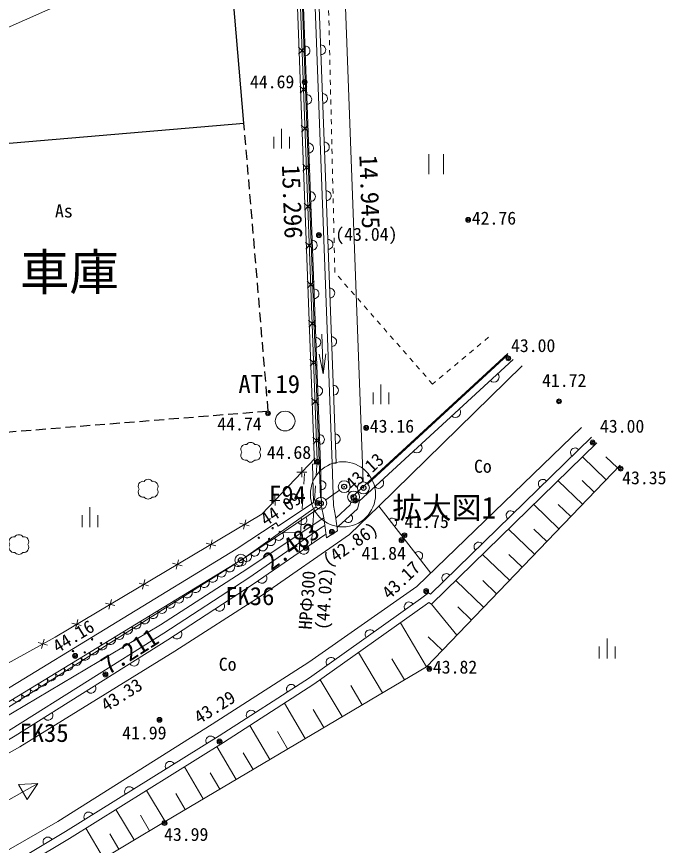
# Model space of a CAD drawing. Units: millimetres, scale not verified. Extents: x -29071210 to -28860960, y -117775216 to -117329466.
# Drawn here: x -28886106 to -28869693, y -117592974 to -117572019 of the extents above; entities that cross this region are included whole.
import ezdxf
from ezdxf.enums import TextEntityAlignment as Align

# ---------------------------------------------------------------- set-up
doc = ezdxf.new("R2010")
doc.units = ezdxf.units.MM
doc.header["$LTSCALE"] = 250
doc.header["$PDMODE"] = 32
doc.header["$PDSIZE"] = 125
for name, pattern in [('USER4', [2.5, 1.5, -1]), ('USER6', [1.5, 1, -0.5]), ('USER8', [1, 0.5, -0.5])]:
    doc.linetypes.add(name, pattern=pattern)
for name, color, linetype, lineweight in [('S-SUV', 7, 'Continuous', 13), ('S-SUV-HTXT', 7, 'Continuous', 13), ('S-SUV-ROW', 7, 'Continuous', 15), ('S-SUV-SRVR', 3, 'Continuous', 13), ('S-SUV-STR', 1, 'Continuous', 25), ('S-SUV-TTL', 7, 'Continuous', 15)]:
    doc.layers.add(name, color=color, linetype=linetype, lineweight=lineweight)
doc.layers.add('S-SUV-BMK', color=7, linetype='Continuous')
doc.styles.add('ＭＳ ゴシック', font='')
doc.styles.get('ＭＳ ゴシック').set_extended_font_data('MS Gothic')

# ---------------------------------------------------------------- blocks, each defined once
blk = doc.blocks.new('ﾌﾟﾛｯﾄﾏｰｸ-03_1')
at = {"color": 3, "linetype": 'Continuous', "lineweight": 25}
blk.add_circle((0, 0), 0.5, dxfattribs=at)
at = {"color": 3}
blk.add_point((0, 0), dxfattribs=at)
blk = doc.blocks.new('植樹')
at = {"color": 7, "linetype": 'Continuous', "lineweight": 13}
for centre, radius, start, end in [((0, 0.5), 0.499, 35.63102, 144.36898), ((-0.5, 0.3), 0.5, 79.16209, 216.8699), ((-0.5, -0.3), 0.5, 143.1301, 280.83791), ((0.5, 0.3), 0.5, 323.1301, 100.83791), ((0, -0.5), 0.499, 215.63102, 324.36898), ((0.5, -0.3), 0.5, 259.16209, 36.8699)]:
    blk.add_arc(centre, radius, start, end, dxfattribs=at)
blk = doc.blocks.new('荒地')
at = {"color": 7, "linetype": 'Continuous', "lineweight": 13}
for p, q in [((0, -1.25), (0, 1.25)), ((-1, 0.25), (-1, -1.25)), ((1, 0.25), (1, -1.25))]:
    blk.add_line(p, q, dxfattribs=at)
blk = doc.blocks.new('open_arrow')
at = {"color": 0, "linetype": 'Continuous', "lineweight": -2}
blk.add_lwpolyline([(7.5, 1.25), (0, 0), (7.5, -1.25)], dxfattribs=at)
blk = doc.blocks.new('田')
at = {"color": 7, "linetype": 'Continuous', "lineweight": 13}
for p, q in [((-0.75, 1), (-0.75, -1)), ((0.75, -1), (0.75, 1))]:
    blk.add_line(p, q, dxfattribs=at)
blk = doc.blocks.new('ﾌﾟﾛｯﾄﾏｰｸ-03')
at = {"color": 7, "linetype": 'Continuous', "lineweight": 15}
blk.add_circle((0, 0), 0.5, dxfattribs=at)
at = {"color": 7}
blk.add_point((0, 0), dxfattribs=at)
blk = doc.blocks.new('ﾌﾟﾛｯﾄﾏｰｸ-02')
at = {"color": 7, "linetype": 'Continuous', "lineweight": 20}
blk.add_circle((0, 0), 0.5, dxfattribs=at)

msp = doc.modelspace()

# ---------------------------------------------------------------- linework, layer by layer
at = {"layer": 'S-SUV'}
for p, q in [((-28878572, -117583333), (-28879711, -117552697.3)), ((-28878500.8, -117583230.3), (-28879637.4, -117552657.4)), ((-28878422.1, -117583327.4), (-28879563.8, -117552617.8)), ((-28878122.3, -117583317.3), (-28879255.7, -117552830.6)), ((-28878022.4, -117583312.6), (-28879148.5, -117553024)), ((-28878794.2, -117572958.8), (-28878977.3, -117572791.1)), ((-28878970.8, -117572965.4), (-28878800.7, -117572784.5)), ((-28878757.5, -117573945.1), (-28878940.7, -117573777.3)), ((-28878934.2, -117573951.6), (-28878764, -117573770.7)), ((-28878720.9, -117574931.3), (-28878904, -117574763.5)), ((-28878897.5, -117574937.8), (-28878727.3, -117574756.9)), ((-28878684.2, -117575917.5), (-28878867.3, -117575749.7)), ((-28878860.9, -117575924.1), (-28878690.7, -117575743.2)), ((-28878647.5, -117576903.7), (-28878830.7, -117576736)), ((-28878824.2, -117576910.3), (-28878654, -117576729.4)), ((-28878610.9, -117577889.9), (-28878794, -117577722.2)), ((-28878787.5, -117577896.5), (-28878617.3, -117577715.6)), ((-28878574.2, -117578876.2), (-28878757.3, -117578708.4)), ((-28878750.9, -117578882.7), (-28878580.7, -117578701.8)), ((-28878537.5, -117579862.4), (-28878720.7, -117579694.6)), ((-28878714.2, -117579869), (-28878544, -117579688.1)), ((-28878385.2, -117580050.5), (-28878348, -117581049.8)), ((-28878500.9, -117580848.6), (-28878684, -117580680.8)), ((-28878677.5, -117580855.2), (-28878507.3, -117580674.3)), ((-28878464.2, -117581834.8), (-28878647.3, -117581667.1)), ((-28878640.9, -117581841.4), (-28878470.7, -117581660.5)), ((-28878427.5, -117582821.1), (-28878610.7, -117582653.3)), ((-28878604.2, -117582827.6), (-28878434, -117582646.7)), ((-28870906.2, -117583430.3), (-28871201.4, -117583146.7)), ((-28879904.7, -117584602.5), (-28878548.8, -117583179.4)), ((-28878422.1, -117583327.4), (-28878622, -117583334.9)), ((-28878592.3, -117584304.5), (-28878622, -117583334.9)), ((-28878422.1, -117583327.4), (-28878389, -117584409)), ((-28878022.4, -117583312.6), (-28878122.3, -117583316.3)), ((-28878122.3, -117583317.3), (-28878089.9, -117584376.4)), ((-28871194.5, -117583730.3), (-28871794.5, -117583153.7)), ((-28879014, -117583539.5), (-28878765.5, -117583534.9)), ((-28878886, -117583661.4), (-28878893.5, -117583413)), ((-28871790.3, -117584350.2), (-28872410.3, -117583754.5)), ((-28871492.4, -117584040.3), (-28871797.4, -117583747.2)), ((-28879567.9, -117584377.1), (-28879575.3, -117584128.6)), ((-28879695.9, -117584255.1), (-28879447.3, -117584250.6)), ((-28879487.4, -117584904.9), (-28878592.3, -117584304.5)), ((-28878089.9, -117584376.4), (-28878038.8, -117584646.7)), ((-28875626.3, -117586087.4), (-28876945, -117584394)), ((-28872386.1, -117584970.2), (-28873026.1, -117584355.2)), ((-28872088.2, -117584660.2), (-28872403.2, -117584357.5)), ((-28885126.5, -117587705.9), (-28879904.7, -117584602.5)), ((-28878389, -117584409), (-28879376, -117585071)), ((-28878389, -117584409), (-28878335, -117584695)), ((-28880369.2, -117584981.4), (-28880309.3, -117584740.1)), ((-28879487.4, -117584904.9), (-28879540.7, -117584820.2)), ((-28878335, -117584695), (-28878879, -117585053)), ((-28878266, -117585197), (-28878335, -117584695)), ((-28877988, -117585016.6), (-28878038.8, -117584646.7)), ((-28880459.5, -117584829.4), (-28880219, -117584892.1)), ((-28878643.5, -117585352.8), (-28878611.6, -117584877)), ((-28878266, -117585197), (-28877988, -117585016.6)), ((-28873001.1, -117585610.1), (-28873661.7, -117584975.3)), ((-28872693.6, -117585290.2), (-28873018.7, -117584977.7)), ((-28881218.9, -117585486.4), (-28881159.1, -117585245.1)), ((-28878879, -117585053), (-28879376, -117585071)), ((-28878958.8, -117585570.7), (-28878926.2, -117585084.5)), ((-28881309.3, -117585334.4), (-28881068.7, -117585397.1)), ((-28873636, -117586270.7), (-28874317.8, -117585615.4)), ((-28873318.5, -117585940.4), (-28873654.2, -117585617.9)), ((-28882159, -117585839.4), (-28881918.5, -117585902.1)), ((-28882068.7, -117585991.4), (-28882008.8, -117585750.1)), ((-28882918.4, -117586496.4), (-28882858.5, -117586255.1)), ((-28874291.3, -117586952.6), (-28874995.1, -117586276.2)), ((-28873963.6, -117586611.7), (-28874310.1, -117586278.7)), ((-28883008.7, -117586344.4), (-28882768.2, -117586407.1)), ((-28883858.4, -117586849.4), (-28883617.9, -117586912.1)), ((-28883768.1, -117587001.4), (-28883708.2, -117586760.1)), ((-28874967.7, -117587656.5), (-28875607, -117586873.1)), ((-28874601.6, -117587275.6), (-28874948.1, -117586942.6)), ((-28884617.8, -117587506.4), (-28884557.9, -117587265.1)), ((-28884708.1, -117587354.4), (-28884467.6, -117587417.1)), ((-28875738, -117588458), (-28876395.9, -117587345.2)), ((-28890389.3, -117590588.2), (-28885126.5, -117587705.9)), ((-28885478.1, -117587999.2), (-28885409.7, -117587760.2)), ((-28875336.7, -117588040.4), (-28875694.3, -117587696.7)), ((-28885563, -117587844.1), (-28885324.8, -117587915.2)), ((-28876850.8, -117589115.9), (-28877453.5, -117588096.4)), ((-28876294.4, -117588786.9), (-28876609.6, -117588253.9)), ((-28877870.3, -117589718.6), (-28878422.5, -117588784.6)), ((-28877360.6, -117589417.3), (-28877649.3, -117588928.9)), ((-28878804.3, -117590270.8), (-28879331.3, -117589379.4)), ((-28878337.3, -117589994.7), (-28878605.9, -117589540.4)), ((-28879695.6, -117590797.8), (-28880203.1, -117589939.4)), ((-28879250, -117590534.3), (-28879508.6, -117590096.8)), ((-28880554, -117591305.2), (-28881044, -117590476.3)), ((-28880124.8, -117591051.5), (-28880373.8, -117590630.3)), ((-28881382.9, -117591795.2), (-28881861.5, -117590985.6)), ((-28880968.4, -117591550.2), (-28881210.6, -117591140.6)), ((-28888129.6, -117592849.1), (-28885564.2, -117591408.6)), ((-28885564.2, -117591408.6), (-28886057.1, -117591432.2)), ((-28886057.1, -117591432.2), (-28885841, -117591817.1)), ((-28885841, -117591817.1), (-28885564.2, -117591408.6)), ((-28882350, -117592367), (-28882818.4, -117591581.8)), ((-28881839, -117592064.9), (-28882075.5, -117591664.8)), ((-28883135.2, -117592835.4), (-28883594.5, -117592065.3)), ((-28882350, -117592367), (-28886426.7, -117594798.5)), ((-28882742.6, -117592601.2), (-28882974.5, -117592212.4)), ((-28883905.3, -117593294.6), (-28884355.6, -117592539.5)), ((-28883520.2, -117593065), (-28883747.7, -117592683.7))]:
    msp.add_line(p, q, dxfattribs=at)
at = {"layer": 'S-SUV', "linetype": 'USER8'}
for p, q in [((-28878054, -117578490), (-28878552, -117557567)), ((-28875583, -117581310), (-28878054, -117578490)), ((-28874168, -117580126), (-28875583, -117581310))]:
    msp.add_line(p, q, dxfattribs=at)
at = {"layer": 'S-SUV', "linetype": 'USER4'}
for p, q in [((-28878611.6, -117584877), (-28878509.6, -117583357.3)), ((-28878926.2, -117585084.5), (-28878824.9, -117583575.2))]:
    msp.add_line(p, q, dxfattribs=at)
at = {"layer": 'S-SUV'}
for points in [[(-28873676.3, -117580538.8), (-28877623.7, -117584166.9), (-28877639, -117584264.2), (-28877663.9, -117584360), (-28878031.5, -117584700.2)], [(-28873541, -117580686), (-28877437, -117584267), (-28877443, -117584305), (-28877485, -117584467), (-28877967, -117584913), (-28877999.5, -117584932.8)], [(-28889107, -117592214), (-28886019, -117590480), (-28882100, -117588064), (-28879919, -117586664), (-28877681, -117585114), (-28876945, -117584394), (-28873317, -117580850)], [(-28888181, -117594152), (-28885058, -117592369), (-28881161, -117589912), (-28878712, -117588338), (-28875980, -117586429), (-28871815.8, -117582407.6)], [(-28871565.5, -117582650.9), (-28875634, -117586620), (-28875685, -117586588), (-28875885, -117586737), (-28878698, -117588735), (-28880982, -117590202), (-28884871, -117592625), (-28887914, -117594440)], [(-28871425.8, -117582794.1), (-28875607, -117586873.1), (-28875675.3, -117586830.2), (-28875767.3, -117586898.7), (-28878586, -117588900.8), (-28880875.1, -117590371), (-28884766.9, -117592795.8), (-28887819.6, -117594616.6)], [(-28870837.5, -117583358.8), (-28875738, -117588458), (-28882350, -117592367)], [(-28889590.2, -117590995.9), (-28880550.5, -117585483.5), (-28879540.7, -117584820.2)], [(-28878308.6, -117584887.2), (-28878420, -117584955.2), (-28880228.4, -117586204.9), (-28882383.7, -117587607.5), (-28886245.5, -117590032.4), (-28888504.7, -117591382.4), (-28889289.7, -117591736)], [(-28889434, -117591252), (-28889334, -117591479), (-28882468, -117587395), (-28880285, -117585992), (-28878879, -117585053)], [(-28879376, -117585071), (-28880390, -117585737), (-28889434, -117591252)], [(-28878278.9, -117585103.4), (-28878311, -117585123), (-28880117, -117586371), (-28882276, -117587776), (-28886141, -117590203), (-28888412, -117591560), (-28889209, -117591919)]]:
    msp.add_lwpolyline(points, dxfattribs=at)
for centre in [(-28879630.2, -117584953.2), (-28879446.4, -117585049.1), (-28879979, -117585195.6), (-28879718, -117585227.5), (-28884194.7, -117587762.8), (-28883968.4, -117587864), (-28884676.8, -117588061.1), (-28884381.2, -117588095.7)]:
    msp.add_circle(centre, 18.8, dxfattribs=at)
for centre, radius, start, end in [((-28878808.2, -117572886.1), 122.9, 271.1694, 93.08897), ((-28878409.1, -117572858.7), 123.1, 271.23797, 93.02041), ((-28878762.6, -117574114.5), 122.9, 271.1694, 93.08897), ((-28878363.4, -117574088.6), 123.1, 271.23797, 93.02041), ((-28878716.9, -117575342.8), 122.9, 271.1694, 93.08897), ((-28878317.7, -117575318.4), 123.1, 271.23797, 93.02041), ((-28878271.9, -117576548.3), 123.1, 271.23797, 93.02041), ((-28878671.2, -117576571.2), 122.9, 271.1694, 93.08897), ((-28878625.6, -117577799.6), 122.9, 271.1694, 93.08897), ((-28878226.2, -117577778.1), 123.1, 271.23797, 93.02041), ((-28878579.9, -117579028), 122.9, 271.1694, 93.08897), ((-28878180.5, -117579008), 123.1, 271.23797, 93.02041), ((-28878534.2, -117580256.4), 122.9, 271.1694, 93.08897), ((-28878134.8, -117580237.9), 123.1, 271.23797, 93.02041), ((-28874033.1, -117581128.1), 132.5, 225.83492, 39.34028), ((-28878488.5, -117581484.8), 122.9, 271.1694, 93.08897), ((-28878089.1, -117581467.7), 123.1, 271.23797, 93.02041), ((-28875007.1, -117582023.3), 132.5, 225.83492, 39.34028), ((-28878442.9, -117582713.2), 122.9, 271.1694, 93.08897), ((-28878043.3, -117582697.6), 123.1, 271.23797, 93.02041), ((-28875981.1, -117582918.6), 132.5, 225.83492, 39.34028), ((-28871979.9, -117583040.1), 114.2, 38.85917, 229.72348), ((-28878389.9, -117583867.7), 109.3, 263.51619, 99.99001), ((-28876955.1, -117583813.8), 132.5, 225.83492, 39.34028), ((-28872793.6, -117583833.9), 114.2, 38.85917, 229.72348), ((-28877716.1, -117584700.7), 110.4, 215.18823, 50.36863), ((-28873607.3, -117584627.7), 114.2, 38.85917, 229.72348), ((-28878879.2, -117584745), 119, 210.95867, 36.74237), ((-28876602.4, -117584807.3), 108.6, 299.20164, 136.61367), ((-28879678.2, -117585273.8), 121.4, 211.58325, 35.01095), ((-28879475.4, -117585140.6), 121.4, 211.58325, 35.01095), ((-28879881, -117585407), 121.4, 211.58325, 35.01095), ((-28878841.8, -117585485.4), 128.6, 216.24842, 33.04284), ((-28874421, -117585421.5), 114.2, 38.85917, 229.72348), ((-28880286.6, -117585673.4), 121.4, 211.58325, 35.01095), ((-28880083.8, -117585540.2), 121.4, 211.58325, 35.01095), ((-28875943, -117585654), 108.6, 299.20164, 136.61367), ((-28880713.6, -117585933), 126.1, 211.8793, 30.87009), ((-28880498.2, -117585801.7), 126.1, 211.8793, 30.87009), ((-28880928.9, -117586064.3), 126.1, 211.8793, 30.87009), ((-28881359.6, -117586326.9), 126.1, 211.8793, 30.87009), ((-28881144.2, -117586195.6), 126.1, 211.8793, 30.87009), ((-28879899.3, -117586216.2), 128.6, 216.24842, 33.04284), ((-28875234.7, -117586215.4), 114.2, 38.85917, 229.72348), ((-28881574.9, -117586458.3), 126.1, 211.8793, 30.87009), ((-28882005.6, -117586720.9), 126.1, 211.8793, 30.87009), ((-28881790.2, -117586589.6), 126.1, 211.8793, 30.87009), ((-28882436.2, -117586983.5), 126.1, 211.8793, 30.87009), ((-28882220.9, -117586852.2), 126.1, 211.8793, 30.87009), ((-28880972.5, -117586923.5), 128.6, 214.65743, 31.45185), ((-28876177.8, -117586940.3), 121.2, 33.59905, 217.1713), ((-28882651.6, -117587114.8), 126.1, 211.8793, 30.87009), ((-28883082.2, -117587377.4), 126.1, 211.8793, 30.87009), ((-28882866.9, -117587246.1), 126.1, 211.8793, 30.87009), ((-28883297.6, -117587508.7), 126.1, 211.8793, 30.87009), ((-28877165.6, -117587641.9), 121.2, 33.59905, 217.1713), ((-28883728.2, -117587771.3), 126.1, 211.8793, 30.87009), ((-28883512.9, -117587640), 126.1, 211.8793, 30.87009), ((-28882050, -117587624.6), 128.6, 214.65743, 31.45185), ((-28884158.9, -117588034), 126.1, 211.8793, 30.87009), ((-28883943.6, -117587902.7), 126.1, 211.8793, 30.87009), ((-28884374.2, -117588165.3), 126.1, 211.8793, 30.87009), ((-28884804.9, -117588427.9), 126.1, 211.8793, 30.87009), ((-28884589.6, -117588296.6), 126.1, 211.8793, 30.87009), ((-28883136.2, -117588311.9), 128.6, 213.72927, 30.52369), ((-28878153.4, -117588343.5), 121.2, 33.59905, 217.1713), ((-28885020.2, -117588559.2), 126.1, 211.8793, 30.87009), ((-28885450.9, -117588821.8), 126.1, 211.8793, 30.87009), ((-28885235.6, -117588690.5), 126.1, 211.8793, 30.87009), ((-28885666.2, -117588953.1), 126.1, 211.8793, 30.87009), ((-28884224.8, -117588995.5), 128.6, 213.72927, 30.52369), ((-28879155.2, -117589024.2), 121.2, 30.92627, 214.49853), ((-28886096.9, -117589215.8), 126.1, 211.8793, 30.87009), ((-28885881.6, -117589084.4), 126.1, 211.8793, 30.87009), ((-28885313.4, -117589679.1), 128.6, 213.72927, 30.52369), ((-28880174.6, -117589678.9), 121.2, 30.92627, 214.49853), ((-28881195.9, -117590330.8), 121.2, 30.1384, 213.71066), ((-28882224.3, -117590971.5), 121.2, 30.1384, 213.71066), ((-28883252.6, -117591612.2), 121.2, 30.1384, 213.71066), ((-28884281, -117592252.9), 121.2, 30.1384, 213.71066), ((-28885314.5, -117592885.1), 121.2, 29.02787, 212.60013)]:
    msp.add_arc(centre, radius, start, end, dxfattribs=at)
at = {"layer": 'S-SUV-ROW'}
for p, q in [((-28891664.9, -117574657.9), (-28879114.1, -117569098.7)), ((-28878414.5, -117584174.4), (-28878971.4, -117569187.9)), ((-28877881.1, -117569148.8), (-28877337.3, -117583784.5)), ((-28873677, -117580569), (-28877221.4, -117583832.8)), ((-28877941.3, -117583991.9), (-28878286.7, -117584237.4)), ((-28877682.5, -117584053.6), (-28877717.5, -117584015.4)), ((-28877442.1, -117584036), (-28877470.7, -117584062.4)), ((-28878531.2, -117584411.2), (-28880310.7, -117585676.1)), ((-28880559.7, -117585843.2), (-28886399.3, -117589540.8))]:
    msp.add_line(p, q, dxfattribs=at)
at = {"layer": 'S-SUV-STR'}
for p, q in [((-28880354.3, -117574716), (-28880669, -117570989)), ((-28889563.3, -117575493.6), (-28880354.3, -117574716))]:
    msp.add_line(p, q, dxfattribs=at)
at = {"layer": 'S-SUV-STR', "linetype": 'USER6'}
for p, q in [((-28879740, -117581991), (-28880354.3, -117574716)), ((-28888979, -117582734), (-28879740, -117581991))]:
    msp.add_line(p, q, dxfattribs=at)
at = {"layer": 'S-SUV-TTL'}
msp.add_circle((-28877850.2, -117584098.1), 824.4, dxfattribs=at)

# ---------------------------------------------------------------- block references
at = {"layer": 'S-SUV'}
for name, p, xscale, yscale in [('荒地', (-28879401, -117575106.1), 200, 200), ('田', (-28875491.4, -117575751.3), 250, 250), ('荒地', (-28876889.2, -117581571.1), 200, 200), ('植樹', (-28880183, -117583035), 250, 250), ('植樹', (-28882778, -117583968), 250, 250), ('荒地', (-28884250.1, -117584676.2), 200, 200), ('植樹', (-28886048, -117585368), 250, 250), ('荒地', (-28871168.8, -117587994.6), 200, 200)]:
    msp.add_blockref(name, p, dxfattribs=dict(at, xscale=xscale, yscale=yscale))
at = {"layer": 'S-SUV', "xscale": 66.7, "yscale": 66.7, "rotation": 92.1}
msp.add_blockref('open_arrow', (-28878348, -117581049.8), dxfattribs=at)
at = {"layer": 'S-SUV-BMK', "xscale": 300, "yscale": 300}
for p in [(-28877819, -117583905), (-28877331.7, -117583934.4), (-28878409, -117584324.3), (-28877581, -117584164), (-28880433, -117585763)]:
    msp.add_blockref('ﾌﾟﾛｯﾄﾏｰｸ-03', p, dxfattribs=at)
at = {"layer": 'S-SUV-SRVR'}
for name, p, xscale, yscale in [('ﾌﾟﾛｯﾄﾏｰｸ-03_1', (-28878819.2, -117573674.9), 75, 75), ('ﾌﾟﾛｯﾄﾏｰｸ-03_1', (-28874683, -117577158), 75, 75), ('ﾌﾟﾛｯﾄﾏｰｸ-03_1', (-28878457.8, -117577544.2), 75, 75), ('ﾌﾟﾛｯﾄﾏｰｸ-03_1', (-28873666.4, -117580659.4), 75, 75), ('ﾌﾟﾛｯﾄﾏｰｸ-03_1', (-28872386, -117581746), 75, 75), ('ﾌﾟﾛｯﾄﾏｰｸ-03_1', (-28879747.3, -117582049.1), 75, 75), ('ﾌﾟﾛｯﾄﾏｰｸ-02', (-28879312.7, -117582245.4), 500, 500), ('ﾌﾟﾛｯﾄﾏｰｸ-03_1', (-28877263.2, -117582417.5), 75, 75), ('ﾌﾟﾛｯﾄﾏｰｸ-03_1', (-28871533.4, -117582789.9), 75, 75), ('ﾌﾟﾛｯﾄﾏｰｸ-03_1', (-28878492.3, -117583277.4), 75, 75), ('ﾌﾟﾛｯﾄﾏｰｸ-03_1', (-28870826.4, -117583449.5), 75, 75), ('ﾌﾟﾛｯﾄﾏｰｸ-03_1', (-28877538.4, -117584256.2), 75, 75), ('ﾌﾟﾛｯﾄﾏｰｸ-03_1', (-28878492.2, -117584317.9), 75, 75), ('ﾌﾟﾛｯﾄﾏｰｸ-03_1', (-28878129.2, -117585048.6), 75, 75), ('ﾌﾟﾛｯﾄﾏｰｸ-03_1', (-28876367, -117585259), 75, 75), ('ﾌﾟﾛｯﾄﾏｰｸ-03_1', (-28876295, -117585133), 75, 75), ('ﾌﾟﾛｯﾄﾏｰｸ-03_1', (-28878786.4, -117585449.6), 75, 75), ('ﾌﾟﾛｯﾄﾏｰｸ-03_1', (-28875744.8, -117586543.4), 75, 75), ('ﾌﾟﾛｯﾄﾏｰｸ-03_1', (-28884625.3, -117588182.8), 75, 75), ('ﾌﾟﾛｯﾄﾏｰｸ-03_1', (-28883859, -117588650.2), 75, 75), ('ﾌﾟﾛｯﾄﾏｰｸ-03_1', (-28875666.5, -117588507.9), 75, 75), ('ﾌﾟﾛｯﾄﾏｰｸ-03_1', (-28882490, -117589799), 75, 75), ('ﾌﾟﾛｯﾄﾏｰｸ-03_1', (-28880971.5, -117590349), 75, 75), ('ﾌﾟﾛｯﾄﾏｰｸ-03_1', (-28882361.9, -117592408.4), 75, 75)]:
    msp.add_blockref(name, p, dxfattribs=dict(at, xscale=xscale, yscale=yscale))

# ---------------------------------------------------------------- texts
at = {"layer": 'S-SUV-BMK', "style": 'ＭＳ ゴシック'}
for s, p in [('F94', (-28879720.7, -117583879.2)), ('FK36', (-28880830.5, -117586440.7)), ('FK35', (-28886035.4, -117589899.4))]:
    msp.add_text(s, height=458.2, dxfattribs=at).set_placement(p, align=Align.TOP_LEFT)
at = {"layer": 'S-SUV-HTXT', "style": 'ＭＳ ゴシック'}
for s, height, rotation, p in [('14.945', 458.2, 272.128, (-28877172, -117576450.4)), ('15.296', 458.2, 272.128, (-28879130.2, -117576697.4)), ('2.483', 458.2, 35.405, (-28879167.5, -117585400.3)), ('HPΦ300', 329.9, 86.16, (-28878757.1, -117586771.9)), ('7.211', 458.2, 32.341, (-28883245.5, -117588061.6))]:
    msp.add_text(s, height=height, rotation=rotation, dxfattribs=at).set_placement(p, align=Align.MIDDLE_CENTER)
for s, p in [('As', (-28885134.6, -117577196.8)), ('Co', (-28874535.3, -117583652.1)), ('Co', (-28880991.2, -117588656.3))]:
    msp.add_text(s, height=329.9, dxfattribs=at).set_placement(p, align=Align.BOTTOM_LEFT)
for s, height, p in [('車庫', 916.4, (-28884770, -117578477.1)), ('拡大図1', 549.9, (-28875287.1, -117584436.3))]:
    msp.add_text(s, height=height, dxfattribs=at).set_placement(p, align=Align.MIDDLE_CENTER)
at = {"layer": 'S-SUV-SRVR', "style": 'ＭＳ ゴシック'}
for s, p in [('44.69', (-28880202.2, -117573930.7)), ('42.76', (-28874592.1, -117577378.2)), ('43.00', (-28873599.9, -117580600.1)), ('41.72', (-28872814.6, -117581480.3)), ('44.74', (-28881028.5, -117582582.1)), ('43.16', (-28877172.3, -117582637.6)), ('44.68', (-28879776.6, -117583301.1)), ('43.35', (-28870788.4, -117583943)), ('41.75', (-28876292.8, -117585048.6)), ('41.84', (-28877379.5, -117585850.6)), ('43.82', (-28875575.6, -117588728)), ('41.99', (-28883434.3, -117590391.7)), ('43.99', (-28882376.1, -117592958.8))]:
    msp.add_text(s, height=329.9, dxfattribs=at).set_placement(p, align=Align.BOTTOM_LEFT)
for s, p in [('(43.04)', (-28877257.1, -117577786.2)), ('43.00', (-28870788.4, -117582638.1))]:
    msp.add_text(s, height=329.9, dxfattribs=at).set_placement(p, align=Align.BOTTOM_CENTER)
at = {"layer": 'S-SUV-SRVR', "color": 7, "style": 'ＭＳ ゴシック'}
msp.add_text('AT.19', height=458.2, dxfattribs=at).set_placement((-28880493.8, -117581077.1), align=Align.TOP_LEFT)
at = {"layer": 'S-SUV-SRVR', "style": 'ＭＳ ゴシック'}
for s, rotation, p in [('43.13', 42.588, (-28877540.8, -117584097.2)), ('44.09', 33.851, (-28879741.4, -117584994.1)), ('43.17', 44.001, (-28876605.1, -117586843)), ('44.16', 31.375, (-28885010.9, -117588204.2)), ('43.33', 32.126, (-28883785.4, -117589687)), ('43.29', 31.925, (-28881431.8, -117589997.8))]:
    msp.add_text(s, height=329.9, rotation=rotation, dxfattribs=at).set_placement(p, align=Align.BOTTOM_LEFT)
for s, rotation, p in [('(42.86)', 34.706, (-28877514.7, -117585582.5)), ('(44.02)', 86.16, (-28878060.4, -117586756.9))]:
    msp.add_text(s, height=329.9, rotation=rotation, dxfattribs=at).set_placement(p, align=Align.BOTTOM_CENTER)

doc.saveas('drawing.dxf')
